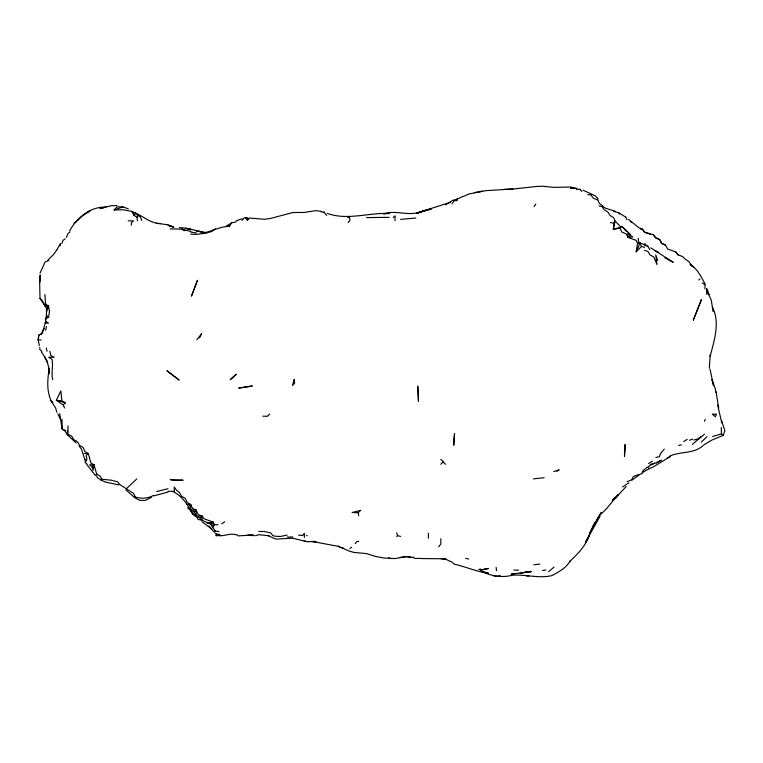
<?xml version="1.0" encoding="UTF-8"?>
<svg xmlns="http://www.w3.org/2000/svg" width="763" height="763" viewBox="0 0 763 763"><rect width="100%" height="100%" fill="white"/><g stroke="black" fill="none" stroke-linecap="round" stroke-linejoin="round"><path stroke-width="1.14" d="M721.531 420.527L724.85 430.666L723.257 435.368L721.493 433.88L721.245 427.499M39.876 282.091L39.886 275.3M186.496 504.477L190.655 504.477L190.721 509.922L196.205 510.17L197.979 514.462L202.09 516.112L202.09 520.271L200.23 518.239L192.705 513.966C188.175 505.468 182.567 496.398 173.687 491.954L174.25 491.391L174.25 486.985L176.511 490.247L179.467 492.507L181.422 496.217L185.247 498.363L187.278 502.626L190.655 504.477L192.514 508.339L196.205 510.17L196.148 516.103L198.103 519.441L202.09 520.271L210.693 524.2L215.252 531.029L219.067 531.62M39.38 345.572L38.15 339.897L38.732 335.253L41.698 333.708C45.093 325.639 47.134 316.826 46.371 308.071L42.127 300.317L40.01 298.505L39.666 283.168L40.487 275.023M62.003 419.316L62.137 429.016L64.912 430.809L67.325 434.786L76.205 442.979M709.332 368.319L710.248 354.423M67.583 430.666L67.325 434.786L67.907 434.233L68.031 425.983M60.353 245.772L60.525 243.464L56.758 250.159M38.312 339.926L38.732 335.253L41.698 333.708M245.629 217.837L247.489 220.259L247.756 217.856L244.141 217.837L242.052 220.421M621.025 227.126L613.309 229.272L615.073 221.041L614.091 223.111L613.309 229.272L619.947 228.28L621.025 227.126L615.073 221.041L613.605 217.627L610.066 215.481L607.892 212.028L604.258 209.854L601.988 206.582L599.146 205.953M216.072 533.747L216.129 535.693L218.895 535.044L219.067 533.852M45.656 318.886L48.594 317.084L49.471 311.533L48.508 306.049L45.694 304.284L44.845 294.518M644.535 247.45L641.597 246.401L636.151 251.847L637.534 243.464L636.256 240.383L627.882 237.379L626.242 233.879L621.835 232.038L619.947 228.28M67.907 434.233L71.77 436.207L73.792 439.688L77.483 441.758L79.543 445.325L83.081 447.404L85.084 451.734L88.298 453.518L90.911 463.007L94.059 464.82L93.048 470.37L92.037 466.794L89.605 464.82L94.059 464.82L96.691 474.09L100.001 476.007L101.937 479.25L111.284 480.204L117.512 481.749L119.772 484.572L133.611 493.451L135.261 497.066C141.241 498.878 147.927 498.601 153.42 495.454M45.694 330.274L46.419 326.488M710.143 356.55C713.977 340.794 720.415 322.844 712.432 307.317M61.956 243.464L62.919 240.431L65.227 238.79M46.667 311.457L48.508 306.049L44.788 306.049L45.694 304.284M601.988 206.582L602.617 205.886L599.241 203.254L597.639 199.305M66.391 237.331L67.955 233.678L70.062 231.923M636.151 251.847L639.842 243.502L637.534 243.464M704.411 421.3L705.26 419.373M715.484 416.35L716.486 414.137L712.289 414.137L715.484 416.77M704.936 288.843L705.088 283.95C701.13 276.769 697.392 268.719 690.162 264.38L693.825 267.546M85.838 461.615L86.906 459.45L86.209 455.511L88.298 453.518L84.178 453.518M592.613 527.099L589.723 533.385L595.15 522.169L592.613 527.099L601.387 512.431L596.838 519.412M199.486 337.837L201.651 333.669L196.844 339.802M41.603 333.708L44.349 328.452M69.614 230.865C76.72 217.932 90.396 206.372 105.914 207.154L99.934 208.557L111.284 205.695L116.958 205.514M190.702 234.06C204.627 236.177 216.015 226.678 229.615 226.249L231.609 222.872L236.091 221.909M40.029 273.097L45.007 262.119L48.784 260.441M217.941 524.734L214.47 524.734L212.972 526.995L212.906 521.959L204.007 518.764L202.09 516.112L196.148 516.103L194.203 512.116L190.721 509.922M452.011 203.845L454.138 200.717L457.333 200.574M600.014 516.322L585.564 542.111L589.589 534.367C586.127 545.507 577.982 553.804 569.675 561.501L569.942 561.167C566.022 568.263 558.659 571.84 551.84 575.664C537.934 578.726 524.677 573.967 510.914 575.302M56.596 250.169L53.753 254.27L47.697 260.336M96.691 474.09L95.833 475.263L97.931 478.096L100.773 479.793L101.937 479.25M534.014 206.525L535.864 204.045M192.705 513.966L189.939 509.808L187.545 507.729M438.677 546.756L440.833 544.029L440.785 538.792M348.186 222.538L349.836 220.469L349.578 217.331L347.709 217.569M137.407 220.765L137.082 217.369L137.922 216.32M614.673 497.495L615.445 498.382L618.278 494.872C611.85 501.301 606.833 509.865 599.699 514.939M626.223 486.479L618.259 495.053L612.212 500.385L618.259 494.939L615.426 498.353M77.425 220.669L81.622 216.635M355.196 543.638L357.065 541.415L358.81 541.415M247.489 220.259L249.415 218.037L264.456 219.267L270.617 218.428L292.811 212.524L304.389 212.438L315.51 210.674L321.175 211.256M200.23 518.239L202.09 516.112M664.287 449.13L660.567 453.356L659.404 456.703L655.875 457.438M137.082 217.369L134.011 215.328L132.686 211.485L122.633 209.72L114.116 209.968L116.958 206.821L122.977 206.907L128.298 208.814M125.885 489.856L134.679 497.676L135.261 497.066M135.776 213.478L134.011 215.328L132.142 211.637M627.882 237.379L630.019 235.223L632.794 236.94L627.882 237.379L627.882 233.125L630.019 235.223M210.693 524.2L212.906 521.959L214.47 524.734M188.728 506.413L190.655 504.477M269.682 414.08L267.498 416.264L262.834 416.188M698.87 280.002L699.929 278.953M64.597 407.976L63.224 404.924L65.427 402.74L61.927 401.138L56.348 400.346L60.849 390.952L61.927 401.138M393.25 217.569L395.053 215.805L395.053 220.793M440.833 464.257L443.074 462.063M92.037 466.794L94.059 464.82M194.203 512.116L196.205 510.17M358.2 512.707L360.708 510.294L352.105 512.526L358.2 512.707L358.753 515.759M126.696 488.454L136.815 478.887M46.371 308.071L48.508 306.049M701.235 442.12L707.005 436.694M692.432 444.343L704.459 434.176M703.267 445.439C694.216 453.956 680.634 451.229 669.847 456.026M86.62 212.839L89.462 211.093L82.404 216.015M214.517 531.658L215.252 531.029M647.386 467.547L649.647 465.621L655.303 463.007L650.21 464.438M548.549 571.716L554.014 567.138M647.243 467.299L643.362 470.38L642.15 473.556L633.462 476.408L631.745 479.813L627.129 481.711M76.596 221.318L74.04 223.139L76.577 221.289M701.187 436.474L698.193 438.763L693.996 440.041M632.05 480.099L639.098 474.987M557.085 471.334L559.165 469.817L553.766 471.582M463.341 196.549L468.673 194.04L485.697 190.664L514.062 188.919L536.751 186.439L542.426 186.22L553.766 187.364L570.781 187.011L576.857 188.575L570.619 188.242L576.456 188.423M221.718 523.857L224.694 521.749M396.646 536.399L397.637 535.721L400.604 536.379M587.806 194.718L591.506 194.689M622.675 486.899L628.931 482.798M648.607 463.522L652.384 461.129M231.609 222.872L226.106 226.249L229.615 226.249M683.686 441.558L687.253 439.364M704.011 444.772L711.85 440.079L723.257 435.368M445.42 204.761L453.098 200.211L457.333 199.162M642.217 472.507L649.637 468.606M212.648 230.359L215.49 228.843M349.721 548.368L351.724 547.3M644.535 245.505L647.882 246.029M151.312 497.438L145.323 500.423L139.648 500.356L134.679 497.676M667.663 457.724L670.553 456.417L652.584 467.337L649.752 468.368L648.664 467.891M256.292 535.645L258.419 534.682L269.091 535.769M456.465 199.343L462.683 196.587M321.175 211.971L324.428 212.085M478.763 569.608L480.404 568.94M400.05 557.448L406.269 556.618L412.449 557.486L406.269 556.618L394.929 558.583L383.579 557.991L375.072 556.332L366.564 553.585L354.309 552.488L349.54 551.201L338.238 546.346L311.857 541.396L315.31 541.682L306.049 541.53L292.811 538.211L275.796 539.098L267.632 535.426M236.091 220.888L242.052 218.79M576.456 189.291L580.204 189.291M114.116 209.968L122.977 206.907M450.332 202.386L416.989 212.953L418.305 212.581C406.679 215.729 395.234 209.911 383.579 213.898L389.254 213.487C368.663 212.534 347.165 220.698 327.27 213.392M168.013 488.692L156.663 491.563M689.456 440.241L692.756 439.183M416.989 212.953L427.909 209.615M712.623 436.493L721.493 433.88M182.138 229.32L184.799 230.703L183.025 229.777M168.013 492.04L153.792 495.893M421.29 211.618L431.238 209.072M427.909 209.825L416.922 213.173L428.968 209.539M208.862 232.276L212.257 231.389M216.129 535.693L220.726 535.264M202.281 233.745L207.727 232.505L202.052 233.192M678.574 445.487L681.416 444.858M207.25 523.122L212.906 521.959M533.537 478.878L544.181 477.705M474.348 192.591L482.292 191.313L480.022 191.475M64.912 430.809L65.732 430.656M287.146 535.054L280.507 536.484L275.796 536.294L272.896 535.655L270.655 532.87L264.456 531.515L258.781 531.42M519.727 573.49L531.077 571.439L511.22 574.196L515.473 573.461M525.402 572.479L531.077 571.64L525.402 572.116M428.968 209.291L431.238 208.957M542.426 570.476L545.755 570.018M400.604 219.372L415.864 218.018M533.909 564.773L539.765 564.124M170.139 228.871L182.758 229.148M640.157 229.119L642.16 228.938L644.601 232.152L653.424 234.785L655.741 237.808L659.804 239.639L661.635 243.368L665.546 245.19L667.692 249.015L675.741 251.962L678.011 254.794L682.914 256.673L684.583 258.686L688.836 261.537L691.679 265.858M511.773 575.397C501.339 577.849 490.933 576.046 481.443 571.268M366.564 217.598L389.254 217.331M421.777 558.592L445.678 558.754L440.795 558.564L445.42 559.098L452.077 562.159L454.252 564.153C465.85 566.785 476.675 571.678 488.53 573.29L481.73 571.086M287.146 537.085L292.811 536.971M503.876 189.472L513.003 189.338L503.656 189.462M498.067 575.893L500.385 575.855M628.626 219.477L638.755 227.651L642.16 228.938L644.601 232.152M526.604 575.96L528.835 575.941M128.155 220.85L133.535 220.85L131.36 222.796L131.36 225.266M45.131 323.102L48.536 323.102L45.656 321.357M38.15 339.897L41.192 339.897M306.373 535.645L307.203 535.645M309.835 541.577L306.049 541.53L304.16 540.681M168.013 491.286L174.25 491.391M218.809 535.76C224.656 536.208 230.226 532.889 236.168 534.768M514.062 570.047L518.506 570.171M156.291 223.273L168.013 224.789L173.687 227.126L168.013 225.343L173.687 227.021M160.573 223.511C149.767 223.597 142.013 214.823 132.085 211.895M179.362 227.679C189.09 227.736 198.103 231.981 207.727 232.581M298.486 535.082L302.596 535.483L304.351 533.27L304.351 537.448M493.032 575.731L496.494 576.151M610.495 222.653L614.091 223.111M255.243 535.645L247.536 535.34L253.106 534.977L238.113 535.874L236.816 534.739M190.702 232.019L196.377 232.982M314.003 541.263L315.996 541.616M664.907 258.047L667.577 258.581M465.649 558.392L468.673 559.031M183.206 229.577L190.702 231.37M613.814 211.494L618.373 212.6L625.784 217.131M343.712 548.225L340.155 547.348L338.238 546.003M65.427 402.74L56.348 400.346L63.224 404.924M421.052 558.382L414.471 558.478L413.403 557M118.685 484.839L105.609 482.111L100.697 479.965M615.531 211.332L605.393 208.185L602.56 206.153M644.239 232.152L650.21 234.174M644.535 250.283L648.016 251.504L650.028 254.956L653.786 256.95L656.972 264.57L655.77 254.871L657.687 260.479M630.276 221.728L632.098 222.443M583.046 190.187L595.226 195.814L597.925 198.647M597.41 199.906L593.128 198.037L591.01 195.023M64.836 430.246L62.137 429.016L59.676 413.651M653.424 234.785L655.541 237.76L659.804 239.639L661.578 243.283L665.546 245.19M638.631 241.995L644.535 244.894M215.28 533.261L218.895 535.044M136.358 214.47L140.03 216.33L141.765 220.459M666.996 259.105L673.252 262.348L650.725 247.822M89.357 210.683L90.168 211.16M388.777 557.648L390.351 558.669M202.052 521.778L211.685 528.969L208.862 526.031L214.25 532.154M702.313 282.892L704.774 284.599M135.27 212.953L140.03 216.33M86.963 463.98L85.332 462.693L84.97 459.03M46.581 315.367L48.594 317.084M41.851 351.381L39.886 349.578L39.771 347.575M630.639 234.699L621.788 226.353L626.49 231.37M440.833 459.355L443.074 461.453M443.274 462.063L445.497 464.257M579.851 189.415L581.902 191.456M51.083 400.756L52.685 402.511L51.083 400.756C46.495 390.427 47.43 379.125 49.318 368.262L48.861 373.937C49.786 365.916 46.009 358.486 41.526 352.134M618.373 212.6L619.756 214.041M192.877 513.747L195.481 516.589M40.01 298.505L44.788 305.562M324.027 212.257L326.64 215.376M95.308 475.463L86.934 464.629M79.047 446.059L81.336 448.892L84.827 459.45M675.741 251.962L678.135 255.023M47.716 362.024L44.693 357.008M644.821 243.34L646.471 245.686M647.711 246.115L649.752 249.453M639.842 243.502L641.597 246.401M51.121 400.785L55.623 408.062L56.834 412.249M706.691 290.274L711.288 300.193L713.052 311.533M625.679 217.226L627.081 219.792M707.93 292.639L709.046 294.699L707.034 288.843M57.864 413.947L60.63 419.612M717.659 405.134L721.798 423.036M396.674 532.774L397.637 535.721M45.408 318.2L45.589 318.753M49.843 351.247L50.816 355.577L54.183 357.246L48.689 357.265L52.037 359.363C53.458 366.068 50.94 372.926 52.704 379.612M46.343 348.033L47.01 351.247M710.057 369.368L713.462 385.286L712.003 379.612L715.236 388.653L715.78 392.287M718.727 407.976L716.009 391.486M496.131 567.329L496.522 570.743M638.326 238.266L638.545 241.938M706.519 288.843L706.796 294.518M428.396 533.347L428.396 538.192M453.937 440.013L453.756 445.277L454.548 433.498L453.937 440.013M625.155 444.524L624.477 456.255L625.155 444.524M294.184 379.612L292.467 385.515L294.661 383.112L294.184 379.612M197.455 280.336L191.57 295.949L197.455 280.336M701.474 299.506L693.319 320.088L701.474 299.506M236.244 374.309L230.292 379.631L236.244 374.309M661.139 460.261L656.38 462.893L661.139 460.261M252.181 386.002L238.848 388.081L252.181 386.002M488.53 568.473L480.404 570.037L488.53 568.473M182.92 480.213L175.089 480.461L170.206 479.622L182.92 480.213M189.634 228.766L185.466 228.337L191.198 229.739L189.634 228.766M202.052 232.009L196.377 230.979L202.052 232.038M658.202 252.286L655.312 250.903L658.145 252.276M177.006 378.438L166.944 370.77L179.086 380.041L177.006 378.438M418.124 390.952L417.714 386.059L418.477 401.462L418.124 390.952"/></g></svg>
